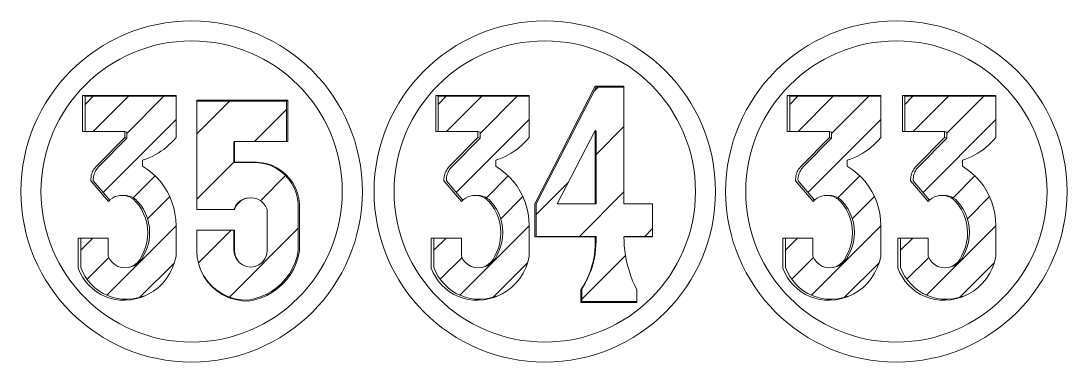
# Model space of a CAD drawing. Header units: inches. Extents: x 168 to 5693, y 62 to 1947.
# Drawn here: x 1329.32 to 1377.47, y 620.91 to 636.62 of the extents above; entities that cross this region are included whole.
import ezdxf

# ---------------------------------------------------------------- set-up
doc = ezdxf.new("R2010")
doc.units = ezdxf.units.IN
doc.header["$MEASUREMENT"] = 0

msp = doc.modelspace()

# ---------------------------------------------------------------- hatches: boundary and pattern name
at = {"lineweight": 20}
h = msp.add_hatch(dxfattribs=at)
h.set_pattern_fill('ANSI31', color=256, scale=17)
h.set_pattern_definition([(45, (335.6862, 1515.6607), (-1.502602, 1.502602), [])])
h.paths.add_polyline_path([(1357.077, 633.573), (1355.792, 633.573), (1353.034, 628.203), (1353.034, 626.696), (1355.792, 626.696), (1355.792, 626.471), (1355.788, 626.278), (1355.774, 626.086), (1355.751, 625.894), (1355.719, 625.704), (1355.677, 625.516), (1355.626, 625.329), (1355.567, 625.146), (1355.498, 624.966), (1355.421, 624.789), (1355.335, 624.616), (1355.241, 624.448), (1355.139, 624.284), (1355.139, 623.703), (1357.663, 623.703), (1357.663, 624.24), (1357.571, 624.429), (1357.487, 624.622), (1357.411, 624.819), (1357.342, 625.018), (1357.28, 625.219), (1357.227, 625.423), (1357.182, 625.629), (1357.145, 625.836), (1357.115, 626.045), (1357.094, 626.255), (1357.081, 626.465), (1357.076, 626.696), (1358.396, 626.696), (1358.396, 628.197), (1357.077, 628.197)])
h.paths.add_polyline_path([(1355.757, 631.568), (1355.792, 631.541), (1355.792, 628.203), (1355.757, 628.197), (1353.998, 628.197)], flags=16)
h = msp.add_hatch(dxfattribs=at)
h.set_pattern_fill('ANSI31', color=256, scale=9.218651)
h.set_pattern_definition([(45, (797.0041, 1174.7034), (-0.8148213, 0.8148213), [])])
h.paths.add_polyline_path([(1336.458, 633.149), (1332.274, 633.149), (1332.274, 631.528), (1334.099, 631.528), (1334.198, 631.499), (1334.198, 631.225), (1332.907, 629.921), (1332.826, 629.828), (1332.791, 629.777), (1332.759, 629.724), (1332.732, 629.669), (1332.708, 629.613), (1332.688, 629.554), (1332.672, 629.495), (1332.66, 629.434), (1332.649, 629.312), (1332.65, 629.25), (1333.409, 628.366), (1333.434, 628.39), (1333.529, 628.458), (1333.632, 628.513), (1333.742, 628.553), (1333.857, 628.578), (1333.974, 628.586), (1334.074, 628.586), (1334.19, 628.578), (1334.303, 628.554), (1334.413, 628.514), (1334.515, 628.46), (1334.609, 628.392), (1334.693, 628.311), (1334.834, 628.138), (1334.956, 627.95), (1335.058, 627.751), (1335.139, 627.543), (1335.197, 627.327), (1335.233, 627.106), (1335.245, 626.882), (1335.235, 626.659), (1335.201, 626.438), (1335.144, 626.222), (1335.065, 626.012), (1334.964, 625.812), (1334.893, 625.664), (1334.793, 625.534), (1334.669, 625.426), (1334.525, 625.346), (1334.429, 625.314), (1334.271, 625.264), (1334.106, 625.247), (1333.941, 625.264), (1333.783, 625.314), (1333.638, 625.395), (1333.512, 625.504), (1333.411, 625.635), (1333.339, 625.785), (1333.339, 626.618), (1332.071, 626.618), (1332.071, 625.263), (1332.162, 625.052), (1332.273, 624.851), (1332.405, 624.663), (1332.555, 624.489), (1332.723, 624.332), (1332.905, 624.193), (1333.101, 624.073), (1333.309, 623.974), (1333.525, 623.897), (1333.748, 623.842), (1333.976, 623.811), (1334.205, 623.803), (1334.482, 623.826), (1334.754, 623.88), (1335.018, 623.965), (1335.213, 624.054), (1335.422, 624.179), (1335.645, 624.35), (1335.846, 624.545), (1336.024, 624.761), (1336.176, 624.997), (1336.3, 625.248), (1336.394, 625.512), (1336.458, 625.785), (1336.458, 627.203), (1336.446, 627.476), (1336.411, 627.747), (1336.353, 628.014), (1336.273, 628.274), (1336.17, 628.528), (1336.046, 628.771), (1335.902, 629.003), (1335.738, 629.222), (1335.557, 629.425), (1335.358, 629.613), (1335.144, 629.783), (1334.917, 629.934), (1334.917, 630.212), (1335.066, 630.261), (1335.212, 630.318), (1335.356, 630.382), (1335.496, 630.453), (1335.632, 630.531), (1335.765, 630.616), (1335.893, 630.707), (1336.017, 630.804), (1336.135, 630.907), (1336.248, 631.016), (1336.356, 631.131), (1336.458, 631.25)])
h = msp.add_hatch(dxfattribs=at)
h.set_pattern_fill('ANSI31', color=256, scale=17)
h.set_pattern_definition([(45, (331.39, 1515.665), (-1.502602, 1.502602), [])])
h.paths.add_polyline_path([(1341.631, 629.356), (1341.459, 629.543), (1341.265, 629.707), (1341.053, 629.846), (1340.826, 629.958), (1340.628, 630.026), (1340.398, 630.075), (1340.126, 630.094), (1339.126, 630.094), (1339.126, 631.061), (1341.549, 631.061), (1341.549, 632.921), (1337.419, 632.921), (1337.419, 627.94), (1339.126, 627.94), (1339.192, 628.089), (1339.288, 628.22), (1339.409, 628.329), (1339.55, 628.411), (1339.705, 628.461), (1339.883, 628.48), (1340.064, 628.461), (1340.22, 628.41), (1340.362, 628.328), (1340.484, 628.218), (1340.581, 628.085), (1340.648, 627.934), (1340.648, 626.031), (1340.622, 625.838), (1340.548, 625.657), (1340.429, 625.502), (1340.274, 625.384), (1340.094, 625.309), (1339.9, 625.283), (1339.706, 625.309), (1339.526, 625.384), (1339.356, 625.514), (1339.225, 625.685), (1339.151, 625.863), (1339.126, 626.055), (1339.126, 626.983), (1337.419, 626.983), (1337.419, 626.031), (1337.439, 625.723), (1337.501, 625.421), (1337.591, 625.162), (1337.728, 624.889), (1337.901, 624.637), (1338.106, 624.411), (1338.339, 624.213), (1338.596, 624.048), (1338.873, 623.919), (1339.165, 623.828), (1339.466, 623.777), (1339.771, 623.766), (1340.056, 623.822), (1340.334, 623.908), (1340.601, 624.023), (1340.854, 624.166), (1341.091, 624.335), (1341.308, 624.528), (1341.504, 624.742), (1341.675, 624.977), (1341.821, 625.228), (1341.939, 625.494), (1342.028, 625.77), (1342.088, 626.055), (1342.088, 627.94), (1342.087, 628.193), (1342.055, 628.445), (1341.992, 628.691), (1341.899, 628.927), (1341.778, 629.15)])
h = msp.add_hatch(dxfattribs=at)
h.set_pattern_fill('ANSI31', color=256, scale=9.218651)
h.set_pattern_definition([(45, (813.2598, 1174.7034), (-0.8148213, 0.8148213), [])])
h.paths.add_polyline_path([(1352.714, 633.149), (1348.529, 633.149), (1348.529, 631.528), (1350.354, 631.528), (1350.453, 631.499), (1350.453, 631.225), (1349.162, 629.921), (1349.082, 629.828), (1349.047, 629.777), (1349.015, 629.724), (1348.987, 629.669), (1348.963, 629.613), (1348.943, 629.554), (1348.927, 629.495), (1348.916, 629.434), (1348.905, 629.312), (1348.906, 629.25), (1349.665, 628.366), (1349.689, 628.39), (1349.784, 628.458), (1349.888, 628.513), (1349.998, 628.553), (1350.113, 628.578), (1350.23, 628.586), (1350.33, 628.586), (1350.446, 628.578), (1350.559, 628.554), (1350.668, 628.514), (1350.771, 628.46), (1350.865, 628.392), (1350.948, 628.311), (1351.089, 628.138), (1351.211, 627.95), (1351.314, 627.751), (1351.394, 627.543), (1351.453, 627.327), (1351.489, 627.106), (1351.501, 626.882), (1351.49, 626.659), (1351.456, 626.438), (1351.399, 626.222), (1351.32, 626.012), (1351.22, 625.812), (1351.149, 625.664), (1351.049, 625.534), (1350.924, 625.426), (1350.781, 625.346), (1350.685, 625.314), (1350.527, 625.264), (1350.362, 625.247), (1350.197, 625.264), (1350.038, 625.314), (1349.893, 625.395), (1349.768, 625.504), (1349.667, 625.635), (1349.595, 625.785), (1349.595, 626.618), (1348.327, 626.618), (1348.327, 625.263), (1348.417, 625.052), (1348.529, 624.851), (1348.661, 624.663), (1348.811, 624.489), (1348.978, 624.332), (1349.161, 624.193), (1349.357, 624.073), (1349.564, 623.974), (1349.781, 623.897), (1350.004, 623.842), (1350.231, 623.811), (1350.461, 623.803), (1350.737, 623.826), (1351.009, 623.88), (1351.274, 623.965), (1351.469, 624.054), (1351.678, 624.179), (1351.9, 624.35), (1352.102, 624.545), (1352.28, 624.761), (1352.431, 624.997), (1352.555, 625.248), (1352.65, 625.512), (1352.714, 625.785), (1352.714, 627.203), (1352.702, 627.476), (1352.667, 627.747), (1352.609, 628.014), (1352.528, 628.274), (1352.426, 628.528), (1352.302, 628.771), (1352.158, 629.003), (1351.994, 629.222), (1351.812, 629.425), (1351.614, 629.613), (1351.4, 629.783), (1351.172, 629.934), (1351.172, 630.212), (1351.322, 630.261), (1351.468, 630.318), (1351.612, 630.382), (1351.752, 630.453), (1351.888, 630.531), (1352.021, 630.616), (1352.149, 630.707), (1352.272, 630.804), (1352.391, 630.907), (1352.504, 631.016), (1352.612, 631.131), (1352.714, 631.25)])
h = msp.add_hatch(dxfattribs=at)
h.set_pattern_fill('ANSI31', color=256, scale=9.218651)
h.set_pattern_definition([(45, (829.4426, 1174.7034), (-0.8148213, 0.8148213), [])])
h.paths.add_polyline_path([(1368.897, 633.149), (1364.712, 633.149), (1364.712, 631.528), (1366.537, 631.528), (1366.636, 631.499), (1366.636, 631.225), (1365.345, 629.921), (1365.265, 629.828), (1365.229, 629.777), (1365.198, 629.724), (1365.17, 629.669), (1365.146, 629.613), (1365.126, 629.554), (1365.11, 629.495), (1365.098, 629.434), (1365.088, 629.312), (1365.089, 629.25), (1365.847, 628.366), (1365.872, 628.39), (1365.967, 628.458), (1366.071, 628.513), (1366.181, 628.553), (1366.295, 628.578), (1366.412, 628.586), (1366.513, 628.586), (1366.628, 628.578), (1366.742, 628.554), (1366.851, 628.514), (1366.953, 628.46), (1367.047, 628.392), (1367.131, 628.311), (1367.272, 628.138), (1367.394, 627.95), (1367.496, 627.751), (1367.577, 627.543), (1367.636, 627.327), (1367.671, 627.106), (1367.684, 626.882), (1367.673, 626.659), (1367.639, 626.438), (1367.582, 626.222), (1367.503, 626.012), (1367.403, 625.812), (1367.331, 625.664), (1367.231, 625.534), (1367.107, 625.426), (1366.964, 625.346), (1366.868, 625.314), (1366.71, 625.264), (1366.544, 625.247), (1366.379, 625.264), (1366.221, 625.314), (1366.076, 625.395), (1365.951, 625.504), (1365.85, 625.635), (1365.778, 625.785), (1365.778, 626.618), (1364.51, 626.618), (1364.51, 625.263), (1364.6, 625.052), (1364.712, 624.851), (1364.844, 624.663), (1364.994, 624.489), (1365.161, 624.332), (1365.344, 624.193), (1365.54, 624.073), (1365.747, 623.974), (1365.963, 623.897), (1366.186, 623.842), (1366.414, 623.811), (1366.643, 623.803), (1366.92, 623.826), (1367.192, 623.88), (1367.456, 623.965), (1367.651, 624.054), (1367.861, 624.179), (1368.083, 624.35), (1368.285, 624.545), (1368.462, 624.761), (1368.614, 624.997), (1368.738, 625.248), (1368.833, 625.512), (1368.897, 625.785), (1368.897, 627.203), (1368.885, 627.476), (1368.85, 627.747), (1368.792, 628.014), (1368.711, 628.274), (1368.609, 628.528), (1368.485, 628.771), (1368.34, 629.003), (1368.177, 629.222), (1367.995, 629.425), (1367.797, 629.613), (1367.583, 629.783), (1367.355, 629.934), (1367.355, 630.212), (1367.504, 630.261), (1367.651, 630.318), (1367.794, 630.382), (1367.934, 630.453), (1368.071, 630.531), (1368.203, 630.616), (1368.332, 630.707), (1368.455, 630.804), (1368.574, 630.907), (1368.687, 631.016), (1368.795, 631.131), (1368.897, 631.25)])
h = msp.add_hatch(dxfattribs=at)
h.set_pattern_fill('ANSI31', color=256, scale=9.218651)
h.set_pattern_definition([(45, (834.7419, 1174.7034), (-0.8148213, 0.8148213), [])])
h.paths.add_polyline_path([(1374.196, 633.149), (1370.011, 633.149), (1370.011, 631.528), (1371.836, 631.528), (1371.936, 631.499), (1371.936, 631.225), (1370.644, 629.921), (1370.564, 629.828), (1370.529, 629.777), (1370.497, 629.724), (1370.469, 629.669), (1370.445, 629.613), (1370.425, 629.554), (1370.41, 629.495), (1370.398, 629.434), (1370.387, 629.312), (1370.388, 629.25), (1371.147, 628.366), (1371.171, 628.39), (1371.266, 628.458), (1371.37, 628.513), (1371.48, 628.553), (1371.595, 628.578), (1371.712, 628.586), (1371.812, 628.586), (1371.928, 628.578), (1372.041, 628.554), (1372.15, 628.514), (1372.253, 628.46), (1372.347, 628.392), (1372.43, 628.311), (1372.571, 628.138), (1372.694, 627.95), (1372.796, 627.751), (1372.876, 627.543), (1372.935, 627.327), (1372.971, 627.106), (1372.983, 626.882), (1372.972, 626.659), (1372.938, 626.438), (1372.882, 626.222), (1372.803, 626.012), (1372.702, 625.812), (1372.631, 625.664), (1372.531, 625.534), (1372.406, 625.426), (1372.263, 625.346), (1372.167, 625.314), (1372.009, 625.264), (1371.844, 625.247), (1371.679, 625.264), (1371.52, 625.314), (1371.376, 625.395), (1371.25, 625.504), (1371.149, 625.635), (1371.077, 625.785), (1371.077, 626.618), (1369.809, 626.618), (1369.809, 625.263), (1369.9, 625.052), (1370.011, 624.851), (1370.143, 624.663), (1370.293, 624.489), (1370.461, 624.332), (1370.643, 624.193), (1370.839, 624.073), (1371.046, 623.974), (1371.263, 623.897), (1371.486, 623.842), (1371.713, 623.811), (1371.943, 623.803), (1372.219, 623.826), (1372.491, 623.88), (1372.756, 623.965), (1372.951, 624.054), (1373.16, 624.179), (1373.382, 624.35), (1373.584, 624.545), (1373.762, 624.761), (1373.914, 624.997), (1374.038, 625.248), (1374.132, 625.512), (1374.196, 625.785), (1374.196, 627.203), (1374.184, 627.476), (1374.149, 627.747), (1374.091, 628.014), (1374.011, 628.274), (1373.908, 628.528), (1373.784, 628.771), (1373.64, 629.003), (1373.476, 629.222), (1373.294, 629.425), (1373.096, 629.613), (1372.882, 629.783), (1372.654, 629.934), (1372.654, 630.212), (1372.804, 630.261), (1372.95, 630.318), (1373.094, 630.382), (1373.234, 630.453), (1373.37, 630.531), (1373.503, 630.616), (1373.631, 630.707), (1373.754, 630.804), (1373.873, 630.907), (1373.986, 631.016), (1374.094, 631.131), (1374.196, 631.25)])

# ---------------------------------------------------------------- linework, layer by layer
for p, q in [((1355.792, 633.573), (1357.077, 633.573)), ((1332.156, 633.193), (1332.156, 631.528)), ((1332.274, 633.149), (1332.274, 631.528)), ((1341.549, 632.921), (1341.549, 631.061)), ((1348.411, 633.193), (1348.411, 631.528)), ((1348.529, 633.149), (1348.529, 631.528)), ((1364.594, 633.193), (1364.594, 631.528)), ((1364.712, 633.149), (1364.712, 631.528)), ((1369.893, 633.193), (1369.893, 631.528)), ((1370.011, 633.149), (1370.011, 631.528)), ((1332.156, 631.528), (1332.274, 631.528)), ((1332.274, 631.528), (1334.099, 631.528)), ((1334.099, 631.528), (1334.198, 631.499)), ((1334.198, 631.499), (1334.198, 631.225)), ((1348.411, 631.528), (1348.529, 631.528)), ((1348.529, 631.528), (1350.354, 631.528)), ((1350.354, 631.528), (1350.453, 631.499)), ((1350.453, 631.499), (1350.453, 631.225)), ((1355.757, 628.197), (1355.757, 631.568)), ((1364.594, 631.528), (1364.712, 631.528)), ((1364.712, 631.528), (1366.537, 631.528)), ((1366.537, 631.528), (1366.636, 631.499)), ((1366.636, 631.499), (1366.636, 631.225)), ((1369.893, 631.528), (1370.011, 631.528)), ((1370.011, 631.528), (1371.836, 631.528)), ((1371.836, 631.528), (1371.936, 631.499)), ((1371.936, 631.499), (1371.936, 631.225)), ((1339.152, 631.061), (1339.152, 630.11)), ((1339.9, 628.478), (1340.064, 628.461)), ((1340.064, 628.461), (1340.22, 628.41)), ((1337.419, 627.94), (1339.126, 627.94)), ((1340.22, 628.41), (1340.362, 628.328)), ((1340.362, 628.328), (1340.484, 628.218)), ((1340.484, 628.218), (1340.581, 628.085)), ((1340.581, 628.085), (1340.648, 627.934)), ((1340.648, 627.934), (1340.648, 626.031)), ((1340.648, 626.031), (1340.622, 625.838)), ((1340.548, 625.657), (1340.429, 625.502)), ((1340.622, 625.838), (1340.548, 625.657)), ((1334.429, 625.314), (1334.271, 625.264)), ((1339.526, 625.384), (1339.371, 625.502)), ((1339.706, 625.309), (1339.526, 625.384)), ((1339.9, 625.283), (1339.706, 625.309)), ((1340.094, 625.309), (1339.9, 625.283)), ((1340.274, 625.384), (1340.094, 625.309)), ((1340.429, 625.502), (1340.274, 625.384)), ((1350.685, 625.314), (1350.527, 625.264)), ((1366.868, 625.314), (1366.71, 625.264)), ((1372.167, 625.314), (1372.009, 625.264))]:
    msp.add_line(p, q, dxfattribs=at)
for points in [[(1352.972, 626.676), (1352.972, 628.197), (1355.757, 633.62)], [(1357.077, 626.676), (1358.396, 626.676), (1358.396, 626.696), (1358.396, 628.197), (1357.077, 628.197), (1357.077, 633.573), (1357.077, 633.62), (1355.757, 633.62), (1355.792, 633.573), (1353.034, 628.203), (1353.034, 626.696)], [(1335.645, 624.35), (1335.846, 624.545), (1336.024, 624.761), (1336.176, 624.997), (1336.3, 625.248), (1336.394, 625.512), (1336.458, 625.785), (1336.458, 627.203), (1336.446, 627.476), (1336.411, 627.747), (1336.353, 628.014), (1336.273, 628.274), (1336.17, 628.528), (1336.046, 628.771), (1335.902, 629.003), (1335.738, 629.222), (1335.557, 629.425), (1335.358, 629.613), (1335.144, 629.783), (1334.917, 629.934), (1334.917, 630.212), (1335.066, 630.261), (1335.212, 630.318), (1335.356, 630.382), (1335.496, 630.453), (1335.632, 630.531), (1335.765, 630.616), (1335.893, 630.707), (1336.017, 630.804), (1336.135, 630.907), (1336.248, 631.016), (1336.356, 631.131), (1336.458, 631.25), (1336.458, 633.149)], [(1341.599, 632.965), (1337.419, 632.965), (1337.419, 632.921)], [(1339.152, 627.934), (1337.419, 627.934), (1337.419, 627.94), (1337.419, 632.921), (1341.549, 632.921), (1341.599, 632.965), (1341.599, 631.061), (1341.549, 631.061), (1339.152, 631.061), (1339.126, 631.036), (1339.126, 630.094), (1339.152, 630.11), (1340.162, 630.11), (1340.437, 630.091), (1340.669, 630.042), (1340.869, 629.973), (1341.098, 629.86), (1341.313, 629.719), (1341.508, 629.553), (1341.682, 629.365), (1341.831, 629.157)], [(1351.9, 624.35), (1352.102, 624.545), (1352.28, 624.761), (1352.431, 624.997), (1352.555, 625.248), (1352.65, 625.512), (1352.714, 625.785), (1352.714, 627.203), (1352.702, 627.476), (1352.667, 627.747), (1352.609, 628.014), (1352.528, 628.274), (1352.426, 628.528), (1352.302, 628.771), (1352.158, 629.003), (1351.994, 629.222), (1351.812, 629.425), (1351.614, 629.613), (1351.4, 629.783), (1351.172, 629.934), (1351.172, 630.212), (1351.322, 630.261), (1351.468, 630.318), (1351.612, 630.382), (1351.752, 630.453), (1351.888, 630.531), (1352.021, 630.616), (1352.149, 630.707), (1352.272, 630.804), (1352.391, 630.907), (1352.504, 631.016), (1352.612, 631.131), (1352.714, 631.25), (1352.714, 633.149)], [(1368.083, 624.35), (1368.285, 624.545), (1368.462, 624.761), (1368.614, 624.997), (1368.738, 625.248), (1368.833, 625.512), (1368.897, 625.785), (1368.897, 627.203), (1368.885, 627.476), (1368.85, 627.747), (1368.792, 628.014), (1368.711, 628.274), (1368.609, 628.528), (1368.485, 628.771), (1368.34, 629.003), (1368.177, 629.222), (1367.995, 629.425), (1367.797, 629.613), (1367.583, 629.783), (1367.355, 629.934), (1367.355, 630.212), (1367.504, 630.261), (1367.651, 630.318), (1367.794, 630.382), (1367.934, 630.453), (1368.071, 630.531), (1368.203, 630.616), (1368.332, 630.707), (1368.455, 630.804), (1368.574, 630.907), (1368.687, 631.016), (1368.795, 631.131), (1368.897, 631.25), (1368.897, 633.149)], [(1373.382, 624.35), (1373.584, 624.545), (1373.762, 624.761), (1373.914, 624.997), (1374.038, 625.248), (1374.132, 625.512), (1374.196, 625.785), (1374.196, 627.203), (1374.184, 627.476), (1374.149, 627.747), (1374.091, 628.014), (1374.011, 628.274), (1373.908, 628.528), (1373.784, 628.771), (1373.64, 629.003), (1373.476, 629.222), (1373.294, 629.425), (1373.096, 629.613), (1372.882, 629.783), (1372.654, 629.934), (1372.654, 630.212), (1372.804, 630.261), (1372.95, 630.318), (1373.094, 630.382), (1373.234, 630.453), (1373.37, 630.531), (1373.503, 630.616), (1373.631, 630.707), (1373.754, 630.804), (1373.873, 630.907), (1373.986, 631.016), (1374.094, 631.131), (1374.196, 631.25), (1374.196, 633.149)], [(1334.099, 631.528), (1334.099, 631.25), (1334.198, 631.225), (1332.907, 629.921), (1332.826, 629.828), (1332.791, 629.777), (1332.759, 629.724), (1332.732, 629.669), (1332.708, 629.613), (1332.688, 629.554), (1332.672, 629.495), (1332.66, 629.434), (1332.649, 629.312), (1332.65, 629.25), (1333.409, 628.366)], [(1350.354, 631.528), (1350.354, 631.25), (1350.453, 631.225), (1349.162, 629.921), (1349.082, 629.828), (1349.047, 629.777), (1349.015, 629.724), (1348.987, 629.669), (1348.963, 629.613), (1348.943, 629.554), (1348.927, 629.495), (1348.916, 629.434), (1348.905, 629.312), (1348.906, 629.25), (1349.665, 628.366)], [(1366.537, 631.528), (1366.537, 631.25), (1366.636, 631.225), (1365.345, 629.921), (1365.265, 629.828), (1365.229, 629.777), (1365.198, 629.724), (1365.17, 629.669), (1365.146, 629.613), (1365.126, 629.554), (1365.11, 629.495), (1365.098, 629.434), (1365.088, 629.312), (1365.089, 629.25), (1365.847, 628.366)], [(1371.836, 631.528), (1371.836, 631.25), (1371.936, 631.225), (1370.644, 629.921), (1370.564, 629.828), (1370.529, 629.777), (1370.497, 629.724), (1370.469, 629.669), (1370.445, 629.613), (1370.425, 629.554), (1370.41, 629.495), (1370.398, 629.434), (1370.387, 629.312), (1370.388, 629.25), (1371.147, 628.366)], [(1334.099, 631.25), (1332.795, 629.934), (1332.714, 629.84), (1332.678, 629.789), (1332.646, 629.735), (1332.618, 629.68), (1332.594, 629.622), (1332.574, 629.564), (1332.558, 629.503), (1332.546, 629.442), (1332.535, 629.319), (1332.536, 629.256), (1333.349, 628.308), (1333.409, 628.366), (1333.434, 628.39), (1333.529, 628.458), (1333.632, 628.513), (1333.742, 628.553), (1333.857, 628.578), (1333.974, 628.586)], [(1350.354, 631.25), (1349.051, 629.934), (1348.969, 629.84), (1348.934, 629.789), (1348.902, 629.735), (1348.874, 629.68), (1348.85, 629.622), (1348.829, 629.564), (1348.813, 629.503), (1348.802, 629.442), (1348.791, 629.319), (1348.792, 629.256), (1349.605, 628.308), (1349.665, 628.366), (1349.689, 628.39), (1349.784, 628.458), (1349.888, 628.513), (1349.998, 628.553), (1350.113, 628.578), (1350.23, 628.586)], [(1366.537, 631.25), (1365.233, 629.934), (1365.152, 629.84), (1365.117, 629.789), (1365.085, 629.735), (1365.057, 629.68), (1365.032, 629.622), (1365.012, 629.564), (1364.996, 629.503), (1364.984, 629.442), (1364.973, 629.319), (1364.974, 629.256), (1365.788, 628.308), (1365.847, 628.366), (1365.872, 628.39), (1365.967, 628.458), (1366.071, 628.513), (1366.181, 628.553), (1366.295, 628.578), (1366.412, 628.586)], [(1371.836, 631.25), (1370.533, 629.934), (1370.451, 629.84), (1370.416, 629.789), (1370.384, 629.735), (1370.356, 629.68), (1370.332, 629.622), (1370.311, 629.564), (1370.295, 629.503), (1370.284, 629.442), (1370.273, 629.319), (1370.274, 629.256), (1371.087, 628.308), (1371.147, 628.366), (1371.171, 628.39), (1371.266, 628.458), (1371.37, 628.513), (1371.48, 628.553), (1371.595, 628.578), (1371.712, 628.586)], [(1339.126, 630.094), (1340.126, 630.094), (1340.398, 630.075), (1340.628, 630.026), (1340.826, 629.958), (1341.053, 629.846), (1341.265, 629.707), (1341.459, 629.543), (1341.631, 629.356), (1341.778, 629.15), (1341.899, 628.927), (1341.992, 628.691), (1342.055, 628.445), (1342.087, 628.193), (1342.088, 627.94), (1342.088, 626.055), (1342.028, 625.77), (1341.939, 625.494), (1341.821, 625.228), (1341.675, 624.977), (1341.504, 624.742), (1341.308, 624.528), (1341.091, 624.335), (1340.854, 624.166), (1340.601, 624.023), (1340.334, 623.908), (1340.056, 623.822), (1339.771, 623.766), (1339.466, 623.777), (1339.165, 623.828), (1338.873, 623.919), (1338.596, 624.048), (1338.339, 624.213), (1338.106, 624.411), (1337.901, 624.637), (1337.728, 624.889), (1337.591, 625.162)], [(1337.501, 625.421), (1337.591, 625.162), (1337.602, 625.129), (1337.741, 624.854), (1337.915, 624.599), (1338.122, 624.37), (1338.357, 624.171), (1338.617, 624.005), (1338.897, 623.874), (1339.191, 623.783), (1339.495, 623.731), (1339.804, 623.72), (1340.092, 623.776), (1340.372, 623.863), (1340.642, 623.979), (1340.897, 624.123), (1341.136, 624.294), (1341.356, 624.489), (1341.553, 624.706), (1341.727, 624.943), (1341.874, 625.196), (1341.993, 625.465), (1342.083, 625.744), (1342.143, 626.031), (1342.143, 627.934), (1342.142, 628.191), (1342.11, 628.445), (1342.046, 628.693), (1341.953, 628.931), (1341.831, 629.157)], [(1339.252, 625.657), (1339.178, 625.838), (1339.152, 626.031), (1339.152, 626.983), (1339.126, 626.983), (1337.419, 626.983), (1337.419, 626.031), (1337.439, 625.723), (1337.501, 625.421)], [(1339.252, 625.657), (1339.371, 625.502), (1339.343, 625.531), (1339.225, 625.685), (1339.151, 625.863), (1339.126, 626.055), (1339.126, 626.983)], [(1334.271, 625.264), (1334.106, 625.247), (1333.941, 625.264), (1333.783, 625.314), (1333.638, 625.395), (1333.512, 625.504), (1333.411, 625.635), (1333.339, 625.785), (1333.339, 626.618), (1332.071, 626.618), (1331.951, 626.618), (1331.951, 625.23), (1332.043, 625.017), (1332.155, 624.814), (1332.288, 624.624), (1332.44, 624.448), (1332.609, 624.29), (1332.794, 624.149), (1332.992, 624.028), (1333.201, 623.928), (1333.419, 623.85), (1333.645, 623.795), (1333.874, 623.764), (1334.106, 623.756), (1334.385, 623.779), (1334.66, 623.834), (1334.927, 623.919), (1335.182, 624.035), (1335.213, 624.054), (1335.422, 624.179), (1335.645, 624.35)], [(1332.071, 626.618), (1332.071, 625.263), (1332.162, 625.052), (1332.273, 624.851), (1332.405, 624.663), (1332.555, 624.489), (1332.723, 624.332), (1332.905, 624.193), (1333.101, 624.073), (1333.309, 623.974), (1333.525, 623.897), (1333.748, 623.842), (1333.976, 623.811), (1334.205, 623.803), (1334.482, 623.826), (1334.754, 623.88), (1335.018, 623.965), (1335.213, 624.054)], [(1350.527, 625.264), (1350.362, 625.247), (1350.197, 625.264), (1350.038, 625.314), (1349.893, 625.395), (1349.768, 625.504), (1349.667, 625.635), (1349.595, 625.785), (1349.595, 626.618), (1348.327, 626.618), (1348.207, 626.618), (1348.207, 625.23), (1348.298, 625.017), (1348.411, 624.814), (1348.544, 624.624), (1348.696, 624.448), (1348.865, 624.29), (1349.049, 624.149), (1349.247, 624.028), (1349.456, 623.928), (1349.675, 623.85), (1349.9, 623.795), (1350.13, 623.764), (1350.362, 623.756), (1350.641, 623.779), (1350.916, 623.834), (1351.183, 623.919), (1351.438, 624.035), (1351.469, 624.054), (1351.678, 624.179), (1351.9, 624.35)], [(1348.327, 626.618), (1348.327, 625.263), (1348.417, 625.052), (1348.529, 624.851), (1348.661, 624.663), (1348.811, 624.489), (1348.978, 624.332), (1349.161, 624.193), (1349.357, 624.073), (1349.564, 623.974), (1349.781, 623.897), (1350.004, 623.842), (1350.231, 623.811), (1350.461, 623.803), (1350.737, 623.826), (1351.009, 623.88), (1351.274, 623.965), (1351.469, 624.054)], [(1355.757, 626.676), (1352.972, 626.676), (1353.034, 626.696), (1355.792, 626.696)], [(1358.396, 626.696), (1357.098, 626.696), (1357.077, 626.676), (1357.081, 626.465), (1357.094, 626.255), (1357.115, 626.045), (1357.145, 625.836), (1357.182, 625.629), (1357.227, 625.423), (1357.28, 625.219), (1357.342, 625.018), (1357.411, 624.819), (1357.487, 624.622), (1357.571, 624.429), (1357.663, 624.24), (1357.663, 623.703), (1357.663, 623.653), (1355.098, 623.653), (1355.098, 624.24), (1355.201, 624.405), (1355.296, 624.575), (1355.382, 624.749), (1355.461, 624.928), (1355.53, 625.11), (1355.59, 625.295), (1355.641, 625.483), (1355.683, 625.674), (1355.716, 625.866), (1355.739, 626.059), (1355.753, 626.254), (1355.758, 626.448)], [(1355.758, 626.448), (1355.757, 626.676), (1355.792, 626.696), (1355.792, 626.471), (1355.788, 626.278), (1355.774, 626.086), (1355.751, 625.894), (1355.719, 625.704), (1355.677, 625.516), (1355.626, 625.329), (1355.567, 625.146), (1355.498, 624.966), (1355.421, 624.789), (1355.335, 624.616), (1355.241, 624.448), (1355.139, 624.284), (1355.139, 623.703)], [(1366.71, 625.264), (1366.544, 625.247), (1366.379, 625.264), (1366.221, 625.314), (1366.076, 625.395), (1365.951, 625.504), (1365.85, 625.635), (1365.778, 625.785), (1365.778, 626.618), (1364.51, 626.618), (1364.39, 626.618), (1364.39, 625.23), (1364.481, 625.017), (1364.594, 624.814), (1364.727, 624.624), (1364.879, 624.448), (1365.048, 624.29), (1365.232, 624.149), (1365.43, 624.028), (1365.639, 623.928), (1365.858, 623.85), (1366.083, 623.795), (1366.313, 623.764), (1366.544, 623.756), (1366.824, 623.779), (1367.099, 623.834), (1367.365, 623.919), (1367.621, 624.035), (1367.651, 624.054), (1367.861, 624.179), (1368.083, 624.35)], [(1364.51, 626.618), (1364.51, 625.263), (1364.6, 625.052), (1364.712, 624.851), (1364.844, 624.663), (1364.994, 624.489), (1365.161, 624.332), (1365.344, 624.193), (1365.54, 624.073), (1365.747, 623.974), (1365.963, 623.897), (1366.186, 623.842), (1366.414, 623.811), (1366.643, 623.803), (1366.92, 623.826), (1367.192, 623.88), (1367.456, 623.965), (1367.651, 624.054)], [(1372.009, 625.264), (1371.844, 625.247), (1371.679, 625.264), (1371.52, 625.314), (1371.376, 625.395), (1371.25, 625.504), (1371.149, 625.635), (1371.077, 625.785), (1371.077, 626.618), (1369.809, 626.618), (1369.689, 626.618), (1369.689, 625.23), (1369.78, 625.017), (1369.893, 624.814), (1370.026, 624.624), (1370.178, 624.448), (1370.347, 624.29), (1370.531, 624.149), (1370.729, 624.028), (1370.939, 623.928), (1371.157, 623.85), (1371.382, 623.795), (1371.612, 623.764), (1371.844, 623.756), (1372.123, 623.779), (1372.398, 623.834), (1372.665, 623.919), (1372.92, 624.035), (1372.951, 624.054), (1373.16, 624.179), (1373.382, 624.35)], [(1369.809, 626.618), (1369.809, 625.263), (1369.9, 625.052), (1370.011, 624.851), (1370.143, 624.663), (1370.293, 624.489), (1370.461, 624.332), (1370.643, 624.193), (1370.839, 624.073), (1371.046, 623.974), (1371.263, 623.897), (1371.486, 623.842), (1371.713, 623.811), (1371.943, 623.803), (1372.219, 623.826), (1372.491, 623.88), (1372.756, 623.965), (1372.951, 624.054)], [(1355.098, 623.653), (1355.139, 623.703), (1357.663, 623.703)]]:
    msp.add_lwpolyline(points, dxfattribs=at)
for points in [[(1332.274, 633.149), (1336.458, 633.149), (1336.458, 633.193), (1332.156, 633.193)], [(1348.529, 633.149), (1352.714, 633.149), (1352.714, 633.193), (1348.411, 633.193)], [(1364.712, 633.149), (1368.897, 633.149), (1368.897, 633.193), (1364.594, 633.193)], [(1370.011, 633.149), (1374.196, 633.149), (1374.196, 633.193), (1369.893, 633.193)], [(1353.998, 628.197), (1355.757, 631.568), (1355.792, 631.541), (1355.792, 628.203), (1355.757, 628.197)], [(1334.19, 628.578), (1334.074, 628.586), (1333.974, 628.586), (1334.091, 628.578), (1334.205, 628.553), (1334.316, 628.513), (1334.419, 628.458), (1334.514, 628.39), (1334.598, 628.308), (1334.741, 628.133), (1334.864, 627.944), (1334.967, 627.743), (1335.049, 627.532), (1335.108, 627.314), (1335.144, 627.091), (1335.157, 626.865), (1335.146, 626.64), (1335.111, 626.417), (1335.054, 626.198), (1334.974, 625.987), (1334.873, 625.785), (1334.801, 625.635), (1334.7, 625.504), (1334.574, 625.395), (1334.429, 625.314), (1334.525, 625.346), (1334.669, 625.426), (1334.793, 625.534), (1334.893, 625.664), (1334.964, 625.812), (1335.065, 626.012), (1335.144, 626.222), (1335.201, 626.438), (1335.235, 626.659), (1335.245, 626.882), (1335.233, 627.106), (1335.197, 627.327), (1335.139, 627.543), (1335.058, 627.751), (1334.956, 627.95), (1334.834, 628.138), (1334.693, 628.311), (1334.609, 628.392), (1334.515, 628.46), (1334.413, 628.514), (1334.303, 628.554)], [(1339.152, 627.934), (1339.219, 628.085), (1339.316, 628.218), (1339.438, 628.328), (1339.58, 628.41), (1339.736, 628.461), (1339.9, 628.478), (1339.867, 628.478), (1339.705, 628.461), (1339.55, 628.411), (1339.409, 628.329), (1339.288, 628.22), (1339.192, 628.089), (1339.126, 627.94)], [(1350.446, 628.578), (1350.33, 628.586), (1350.23, 628.586), (1350.346, 628.578), (1350.461, 628.553), (1350.571, 628.513), (1350.675, 628.458), (1350.77, 628.39), (1350.854, 628.308), (1350.997, 628.133), (1351.12, 627.944), (1351.223, 627.743), (1351.304, 627.532), (1351.364, 627.314), (1351.4, 627.091), (1351.412, 626.865), (1351.401, 626.64), (1351.367, 626.417), (1351.31, 626.198), (1351.23, 625.987), (1351.129, 625.785), (1351.056, 625.635), (1350.955, 625.504), (1350.83, 625.395), (1350.685, 625.314), (1350.781, 625.346), (1350.924, 625.426), (1351.049, 625.534), (1351.149, 625.664), (1351.22, 625.812), (1351.32, 626.012), (1351.399, 626.222), (1351.456, 626.438), (1351.49, 626.659), (1351.501, 626.882), (1351.489, 627.106), (1351.453, 627.327), (1351.394, 627.543), (1351.314, 627.751), (1351.211, 627.95), (1351.089, 628.138), (1350.948, 628.311), (1350.865, 628.392), (1350.771, 628.46), (1350.668, 628.514), (1350.559, 628.554)], [(1366.628, 628.578), (1366.513, 628.586), (1366.412, 628.586), (1366.529, 628.578), (1366.644, 628.553), (1366.754, 628.513), (1366.858, 628.458), (1366.952, 628.39), (1367.037, 628.308), (1367.179, 628.133), (1367.303, 627.944), (1367.406, 627.743), (1367.487, 627.532), (1367.546, 627.314), (1367.582, 627.091), (1367.595, 626.865), (1367.584, 626.64), (1367.55, 626.417), (1367.493, 626.198), (1367.413, 625.987), (1367.311, 625.785), (1367.239, 625.635), (1367.138, 625.504), (1367.013, 625.395), (1366.868, 625.314), (1366.964, 625.346), (1367.107, 625.426), (1367.231, 625.534), (1367.331, 625.664), (1367.403, 625.812), (1367.503, 626.012), (1367.582, 626.222), (1367.639, 626.438), (1367.673, 626.659), (1367.684, 626.882), (1367.671, 627.106), (1367.636, 627.327), (1367.577, 627.543), (1367.496, 627.751), (1367.394, 627.95), (1367.272, 628.138), (1367.131, 628.311), (1367.047, 628.392), (1366.953, 628.46), (1366.851, 628.514), (1366.742, 628.554)], [(1371.928, 628.578), (1371.812, 628.586), (1371.712, 628.586), (1371.829, 628.578), (1371.943, 628.553), (1372.053, 628.513), (1372.157, 628.458), (1372.252, 628.39), (1372.336, 628.308), (1372.479, 628.133), (1372.602, 627.944), (1372.705, 627.743), (1372.787, 627.532), (1372.846, 627.314), (1372.882, 627.091), (1372.894, 626.865), (1372.884, 626.64), (1372.849, 626.417), (1372.792, 626.198), (1372.712, 625.987), (1372.611, 625.785), (1372.538, 625.635), (1372.438, 625.504), (1372.312, 625.395), (1372.167, 625.314), (1372.263, 625.346), (1372.406, 625.426), (1372.531, 625.534), (1372.631, 625.664), (1372.702, 625.812), (1372.803, 626.012), (1372.882, 626.222), (1372.938, 626.438), (1372.972, 626.659), (1372.983, 626.882), (1372.971, 627.106), (1372.935, 627.327), (1372.876, 627.543), (1372.796, 627.751), (1372.694, 627.95), (1372.571, 628.138), (1372.43, 628.311), (1372.347, 628.392), (1372.253, 628.46), (1372.15, 628.514), (1372.041, 628.554)]]:
    msp.add_lwpolyline(points, close=True, dxfattribs=at)
for centre, radius in [((1337.177, 628.765), 7.858), ((1353.433, 628.765), 7.858), ((1369.616, 628.765), 7.858), ((1337.177, 628.765), 6.936), ((1353.433, 628.765), 6.936), ((1369.616, 628.765), 6.936)]:
    msp.add_circle(centre, radius, dxfattribs=at)

doc.saveas('drawing.dxf')
